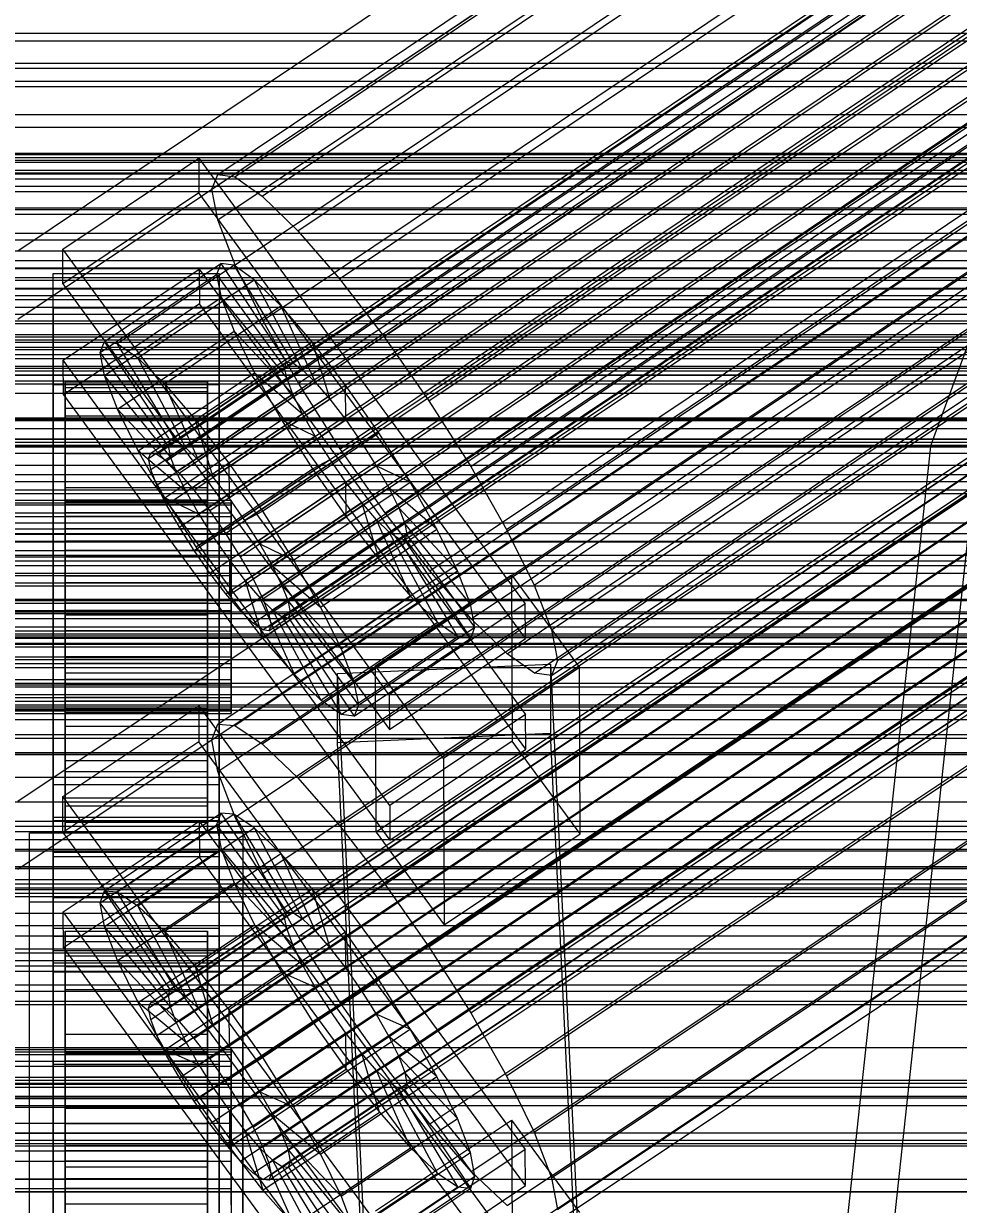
# Model space of a CAD drawing. Header units: millimetres. Extents: x -1970 to 59977, y -65068 to 6837.
# Drawn here: x 130.5 to 209.3, y -33764 to -33664.3 of the extents above; entities that cross this region are included whole.
import ezdxf

# ---------------------------------------------------------------- set-up
doc = ezdxf.new("R2010")
doc.units = ezdxf.units.MM
for name, color, linetype, lineweight in [('COTAS_O', 1, 'Continuous', 0), ('frontal_briquetadora', 7, 'Continuous', 0), ('frontal_C01', 7, 'Continuous', 0), ('frontal_C02', 7, 'Continuous', 0), ('frontal_C03', 7, 'Continuous', 0), ('frontal_dos-mix', 7, 'Continuous', 0), ('frontal_mezcladora', 7, 'Continuous', 0), ('frontal_secador', 7, 'Continuous', 0)]:
    doc.layers.add(name, color=color, linetype=linetype, lineweight=lineweight)
doc.dimstyles.new('R19_100', dxfattribs={"dimtxt": 250, "dimasz": 150, "dimexe": 150, "dimexo": 80, "dimgap": 100, "dimtad": 1, "dimtih": 1, "dimtoh": 1, "dimdsep": 46, "dimcen": 0.09, "dimadec": 0, "dimazin": 0, "dimtfac": 1, "dimtdec": 4, "dimtofl": 0, "dimtmove": 0, "dimatfit": 3, "dimfxl": 1, "dimtolj": 1, "dimtzin": 0, "dimarcsym": 0})

# ---------------------------------------------------------------- blocks, each defined once
blk = doc.blocks.new('*D39')
at = {"layer": 'COTAS_O', "color": 0, "lineweight": -2, "transparency": 16777216}
for p, q in [((-1725, -34320), (-1725, -33550)), ((1725, -34320), (1725, -33550)), ((-1575, -33700), (1575, -33700))]:
    blk.add_line(p, q, dxfattribs=at)
at = {"layer": 'COTAS_O', "color": 0, "transparency": 16777216}
for points in [[(-1575, -33675), (-1575, -33725), (-1725, -33700)], [(1575, -33675), (1575, -33725), (1725, -33700)]]:
    blk.add_solid(points, dxfattribs=at)
at = {"layer": 'Defpoints', "color": 0, "transparency": 16777216}
for p in [(1725, -33700), (-1725, -34400), (1725, -34400)]:
    blk.add_point(p, dxfattribs=at)
blk = doc.blocks.new('*D42')
at = {"layer": 'COTAS_O', "color": 0, "lineweight": -2, "transparency": 16777216}
for p, q in [((-570, -33700), (200, -33700)), ((50, -34750), (50, -33850)), ((-570, -34900), (200, -34900))]:
    blk.add_line(p, q, dxfattribs=at)
at = {"layer": 'COTAS_O', "color": 0, "transparency": 16777216}
for points in [[(25, -33850), (75, -33850), (50, -33700)], [(25, -34750), (75, -34750), (50, -34900)]]:
    blk.add_solid(points, dxfattribs=at)
at = {"layer": 'Defpoints', "color": 0, "transparency": 16777216}
for p in [(-650, -33700), (50, -33700), (-650, -34900)]:
    blk.add_point(p, dxfattribs=at)

msp = doc.modelspace()

# ---------------------------------------------------------------- linework, layer by layer
at = {"layer": 'frontal_briquetadora'}
for p, q in [((207, -33700), (342, -33332.75)), ((-171, -33700), (211, -33700)), ((-170, -33700), (210, -33700)), ((-167, -33700), (207, -33700)), ((207, -33700), (200, -33765)), ((204, -33765), (211, -33700)), ((210, -33700), (207, -33700)), ((207, -33700), (211, -33700)), ((-171, -33708), (211, -33708))]:
    msp.add_line(p, q, dxfattribs=at)
at = {"layer": 'frontal_C01'}
for p, q in [((146.872, -33723.439), (331.181, -33600.441)), ((148.32, -33723.554), (332.629, -33600.556)), ((146.383, -33724.765), (330.692, -33601.767)), ((150.629, -33725.102), (334.938, -33602.104)), ((141.045, -33747.398), (354.844, -33604.721)), ((141.218, -33746.929), (355.017, -33604.251)), ((141.731, -33746.969), (355.53, -33604.291)), ((142.549, -33747.518), (356.348, -33604.84)), ((146.887, -33727.441), (331.197, -33604.443)), ((141.224, -33748.347), (355.022, -33605.669)), ((143.617, -33748.536), (357.415, -33605.859)), ((153.641, -33727.977), (337.95, -33604.979)), ((141.742, -33749.709), (355.541, -33607.031)), ((144.861, -33749.956), (358.659, -33607.278)), ((142.565, -33751.392), (356.363, -33608.714)), ((148.35, -33731.285), (332.659, -33608.287)), ((359.995, -33609.002), (146.196, -33751.68)), ((157.152, -33731.983), (341.461, -33608.985)), ((143.635, -33753.281), (357.434, -33610.603)), ((147.533, -33753.59), (361.332, -33610.912)), ((144.881, -33755.248), (358.68, -33612.57)), ((148.779, -33755.557), (362.578, -33612.879)), ((150.672, -33736.035), (334.981, -33613.037)), ((345.231, -33613.85), (160.922, -33736.848)), ((146.218, -33757.158), (360.017, -33614.481)), ((149.85, -33757.446), (363.648, -33614.769)), ((147.554, -33758.882), (361.352, -33616.204)), ((150.672, -33759.129), (364.471, -33616.452)), ((148.798, -33760.302), (362.596, -33617.624)), ((151.191, -33760.492), (364.989, -33617.814)), ((149.865, -33761.32), (363.664, -33618.643)), ((151.369, -33761.44), (365.168, -33618.762)), ((153.694, -33741.368), (338.003, -33618.37)), ((150.683, -33761.869), (364.482, -33619.191)), ((151.196, -33761.91), (364.995, -33619.232)), ((164.693, -33742.24), (349.002, -33619.242)), ((157.211, -33746.919), (341.52, -33623.921)), ((168.21, -33747.791), (352.519, -33624.793)), ((160.982, -33752.31), (345.291, -33629.312)), ((171.232, -33753.123), (355.541, -33630.125)), ((164.752, -33757.175), (349.061, -33634.177)), ((173.554, -33757.873), (357.863, -33634.875)), ((168.263, -33761.182), (352.572, -33638.183)), ((175.016, -33761.717), (359.326, -33638.719)), ((171.275, -33764.057), (355.584, -33641.058)), ((175.521, -33764.393), (359.83, -33641.395)), ((173.584, -33765.604), (357.893, -33642.606)), ((175.032, -33765.719), (359.341, -33642.721)), ((228.298, -33664.365), (130, -33729.964)), ((130, -33735.682), (228.298, -33670.083)), ((133.809, -33729.539), (145.277, -33721.886)), ((145.277, -33721.886), (145.289, -33724.929)), ((145.277, -33721.886), (172.809, -33759.329)), ((146.383, -33724.765), (146.872, -33723.439)), ((146.872, -33723.439), (148.32, -33723.554)), ((148.32, -33723.554), (150.629, -33725.102)), ((145.289, -33724.929), (133.821, -33732.583)), ((172.821, -33762.373), (145.289, -33724.929)), ((146.887, -33727.441), (146.383, -33724.765)), ((150.629, -33725.102), (153.641, -33727.977)), ((148.35, -33731.285), (146.887, -33727.441)), ((153.641, -33727.977), (157.152, -33731.983)), ((133.821, -33732.583), (133.809, -33729.539)), ((161.341, -33766.982), (133.809, -33729.539)), ((137.313, -33737.513), (147.143, -33730.953)), ((138.396, -33737.598), (148.226, -33731.039)), ((147.143, -33730.953), (146.777, -33731.944)), ((148.226, -33731.039), (147.143, -33730.953)), ((147.143, -33730.953), (152.686, -33739.275)), ((149.953, -33732.196), (148.226, -33731.039)), ((148.226, -33731.039), (153.199, -33739.316)), ((150.672, -33736.035), (148.35, -33731.285)), ((133, -33734.62), (133, -33731.577)), ((133, -33731.577), (147, -33731.577)), ((133, -33777.299), (133, -33731.577)), ((133.847, -33739.279), (145.315, -33731.626)), ((136.948, -33738.504), (146.777, -33731.944)), ((140.123, -33738.756), (149.953, -33732.196)), ((145.315, -33731.626), (145.327, -33734.669)), ((145.315, -33731.626), (172.847, -33769.069)), ((146.777, -33731.944), (152.513, -33739.745)), ((146.777, -33731.944), (147.155, -33733.946)), ((147, -33731.577), (147, -33734.62)), ((147, -33731.577), (147, -33777.299)), ((152.207, -33734.347), (149.953, -33732.196)), ((149.953, -33732.196), (154.017, -33739.864)), ((157.152, -33731.983), (160.922, -33736.848)), ((133.821, -33732.583), (161.353, -33770.026)), ((137.325, -33740.506), (147.155, -33733.946)), ((142.377, -33740.907), (152.207, -33734.347)), ((147.155, -33733.946), (152.692, -33740.693)), ((147.155, -33733.946), (148.249, -33736.822)), ((154.833, -33737.344), (152.207, -33734.347)), ((152.207, -33734.347), (155.085, -33740.883)), ((147, -33734.62), (133, -33734.62)), ((133, -33734.62), (133, -33780.343)), ((145.327, -33734.669), (133.859, -33742.323)), ((172.859, -33772.113), (145.327, -33734.669)), ((147, -33780.343), (147, -33734.62)), ((153.694, -33741.368), (150.672, -33736.035)), ((138.419, -33743.382), (148.249, -33736.822)), ((145.003, -33743.904), (154.833, -33737.344)), ((148.249, -33736.822), (153.21, -33742.055)), ((148.249, -33736.822), (149.985, -33740.375)), ((157.653, -33740.983), (154.833, -33737.344)), ((154.833, -33737.344), (156.329, -33742.303)), ((160.922, -33736.848), (164.693, -33742.24)), ((136.948, -33738.504), (137.313, -33737.513)), ((142.856, -33745.835), (137.313, -33737.513)), ((137.313, -33737.513), (138.396, -33737.598)), ((143.369, -33745.876), (138.396, -33737.598)), ((138.396, -33737.598), (140.123, -33738.756)), ((133.859, -33742.323), (133.847, -33739.279)), ((161.379, -33776.722), (133.847, -33739.279)), ((142.683, -33746.305), (136.948, -33738.504)), ((137.325, -33740.506), (136.948, -33738.504)), ((144.188, -33746.424), (140.123, -33738.756)), ((140.123, -33738.756), (142.377, -33740.907)), ((152.686, -33739.275), (142.856, -33745.835)), ((153.199, -33739.316), (143.369, -33745.876)), ((152.513, -33739.745), (152.686, -33739.275)), ((152.686, -33739.275), (153.199, -33739.316)), ((153.199, -33739.316), (154.017, -33739.864)), ((140.156, -33746.935), (149.985, -33740.375)), ((152.513, -33739.745), (142.683, -33746.305)), ((154.017, -33739.864), (144.188, -33746.424)), ((149.985, -33740.375), (154.033, -33743.739)), ((149.985, -33740.375), (152.246, -33744.363)), ((152.692, -33740.693), (152.513, -33739.745)), ((154.017, -33739.864), (155.085, -33740.883)), ((133, -33744.36), (133, -33741.317)), ((133, -33741.317), (147, -33741.317)), ((133, -33787.039), (133, -33741.317)), ((134, -33750.887), (134, -33740.899)), ((134, -33740.899), (134, -33741.312)), ((134, -33740.899), (146, -33740.899)), ((134, -33741.779), (134, -33740.899)), ((134, -33751.083), (134, -33741.312)), ((134, -33741.312), (134, -33742.99)), ((134, -33741.312), (146, -33741.312)), ((142.862, -33747.253), (137.325, -33740.506)), ((138.419, -33743.382), (137.325, -33740.506)), ((145.255, -33747.443), (142.377, -33740.907)), ((142.377, -33740.907), (145.003, -33743.904)), ((152.692, -33740.693), (142.862, -33747.253)), ((155.085, -33740.883), (145.255, -33747.443)), ((146, -33741.312), (146, -33740.899)), ((146, -33740.899), (146, -33750.887)), ((146, -33740.899), (146, -33741.779)), ((146, -33742.99), (146, -33741.312)), ((146, -33741.312), (146, -33751.083)), ((147, -33741.317), (147, -33744.36)), ((147, -33741.317), (147, -33787.039)), ((157.653, -33740.983), (147.823, -33747.543)), ((153.21, -33742.055), (152.692, -33740.693)), ((157.211, -33746.919), (153.694, -33741.368)), ((155.085, -33740.883), (156.329, -33742.303)), ((157.665, -33744.026), (157.653, -33740.983)), ((160.474, -33745.016), (157.653, -33740.983)), ((133.859, -33742.323), (161.391, -33779.766)), ((134, -33751.304), (134, -33741.779)), ((134, -33741.779), (146, -33741.779)), ((134, -33743.892), (134, -33741.779)), ((153.21, -33742.055), (143.38, -33748.615)), ((146, -33741.779), (146, -33751.304)), ((146, -33741.779), (146, -33743.892)), ((156.329, -33742.303), (146.499, -33748.863)), ((154.033, -33743.739), (153.21, -33742.055)), ((156.329, -33742.303), (157.665, -33744.026)), ((164.693, -33742.24), (168.21, -33747.791)), ((134, -33751.878), (134, -33742.99)), ((134, -33742.99), (134, -33745.82)), ((134, -33742.99), (146, -33742.99)), ((143.38, -33748.615), (138.419, -33743.382)), ((140.156, -33746.935), (138.419, -33743.382)), ((146, -33745.82), (146, -33742.99)), ((146, -33742.99), (146, -33751.878)), ((147, -33744.36), (133, -33744.36)), ((133, -33744.36), (133, -33790.083)), ((134, -33752.305), (134, -33743.892)), ((134, -33743.892), (146, -33743.892)), ((134, -33747.095), (134, -33743.892)), ((142.416, -33750.923), (152.246, -33744.363)), ((154.033, -33743.739), (144.203, -33750.298)), ((146.499, -33748.863), (145.003, -33743.904)), ((145.003, -33743.904), (147.823, -33747.543)), ((146, -33743.892), (146, -33752.305)), ((146, -33743.892), (146, -33747.095)), ((147, -33790.083), (147, -33744.36)), ((147.835, -33750.586), (157.665, -33744.026)), ((152.246, -33744.363), (155.103, -33745.628)), ((152.246, -33744.363), (154.877, -33748.516)), ((155.103, -33745.628), (154.033, -33743.739)), ((157.665, -33744.026), (159.001, -33745.937)), ((150.644, -33751.576), (160.474, -33745.016)), ((160.474, -33745.016), (159.001, -33745.937)), ((163.105, -33749.168), (160.474, -33745.016)), ((134, -33753.218), (134, -33745.82)), ((134, -33745.82), (134, -33749.607)), ((134, -33745.82), (146, -33745.82)), ((142.856, -33745.835), (142.683, -33746.305)), ((142.683, -33746.305), (142.862, -33747.253)), ((143.369, -33745.876), (142.856, -33745.835)), ((144.188, -33746.424), (143.369, -33745.876)), ((145.255, -33747.443), (144.188, -33746.424)), ((155.103, -33745.628), (145.274, -33752.188)), ((146, -33749.607), (146, -33745.82)), ((146, -33745.82), (146, -33753.218)), ((159.001, -33745.937), (149.171, -33752.497)), ((156.35, -33747.595), (155.103, -33745.628)), ((159.001, -33745.937), (160.247, -33747.904)), ((134, -33753.823), (134, -33747.095)), ((134, -33747.095), (146, -33747.095)), ((134, -33751.169), (134, -33747.095)), ((144.203, -33750.298), (140.156, -33746.935)), ((142.416, -33750.923), (140.156, -33746.935)), ((141.045, -33747.398), (141.218, -33746.929)), ((141.224, -33748.347), (141.045, -33747.398)), ((141.218, -33746.929), (141.731, -33746.969)), ((141.731, -33746.969), (142.549, -33747.518)), ((142.862, -33747.253), (143.38, -33748.615)), ((146.499, -33748.863), (145.255, -33747.443)), ((146, -33747.095), (146, -33753.823)), ((146, -33747.095), (146, -33751.169)), ((160.982, -33752.31), (157.211, -33746.919)), ((141.742, -33749.709), (141.224, -33748.347)), ((142.549, -33747.518), (143.617, -33748.536)), ((156.35, -33747.595), (146.52, -33754.155)), ((147.823, -33747.543), (147.835, -33750.586)), ((147.823, -33747.543), (150.644, -33751.576)), ((160.247, -33747.904), (150.417, -33754.464)), ((154.877, -33748.516), (156.35, -33747.595)), ((157.686, -33749.505), (156.35, -33747.595)), ((163.105, -33749.168), (160.247, -33747.904)), ((160.247, -33747.904), (161.318, -33749.793)), ((168.21, -33747.791), (171.232, -33753.123)), ((143.38, -33748.615), (144.203, -33750.298)), ((143.617, -33748.536), (144.861, -33749.956)), ((145.047, -33755.076), (154.877, -33748.516)), ((147.835, -33750.586), (146.499, -33748.863)), ((153.275, -33755.728), (163.105, -33749.168)), ((154.877, -33748.516), (157.698, -33752.549)), ((165.365, -33753.157), (163.105, -33749.168)), ((134, -33755.012), (134, -33749.607)), ((134, -33749.607), (134, -33754.094)), ((134, -33749.607), (146, -33749.607)), ((142.565, -33751.392), (141.742, -33749.709)), ((144.203, -33750.298), (145.274, -33752.188)), ((144.861, -33749.956), (146.196, -33751.68)), ((146, -33754.094), (146, -33749.607)), ((146, -33749.607), (146, -33755.012)), ((157.686, -33749.505), (147.856, -33756.065)), ((161.318, -33749.793), (151.488, -33756.353)), ((157.698, -33752.549), (157.686, -33749.505)), ((159.022, -33751.229), (157.686, -33749.505)), ((165.365, -33753.157), (161.318, -33749.793)), ((161.318, -33749.793), (162.14, -33751.476)), ((-450, -33750.719), (450, -33750.719)), ((-148, -33750.887), (148, -33750.887)), ((-148, -33751.083), (148, -33751.083)), ((-148, -33751.304), (148, -33751.304)), ((134, -33751.083), (134, -33750.887)), ((146, -33750.887), (134, -33750.887)), ((134, -33750.887), (134, -33751.304)), ((134, -33751.878), (134, -33751.083)), ((146, -33751.083), (134, -33751.083)), ((134, -33755.752), (134, -33751.169)), ((134, -33751.169), (146, -33751.169)), ((134, -33755.836), (134, -33751.169)), ((146, -33751.304), (134, -33751.304)), ((134, -33751.304), (134, -33752.305)), ((145.274, -33752.188), (142.416, -33750.923)), ((145.047, -33755.076), (142.416, -33750.923)), ((143.635, -33753.281), (142.565, -33751.392)), ((146, -33750.887), (146, -33751.083)), ((146, -33751.304), (146, -33750.887)), ((146, -33751.083), (146, -33751.878)), ((146, -33751.169), (146, -33755.752)), ((146, -33751.169), (146, -33755.836)), ((146, -33752.305), (146, -33751.304)), ((149.171, -33752.497), (147.835, -33750.586)), ((148, -33751.083), (148, -33750.887)), ((148, -33750.887), (148, -33751.304)), ((148, -33751.878), (148, -33751.083)), ((148, -33751.304), (148, -33752.305)), ((159.022, -33751.229), (149.192, -33757.789)), ((160.518, -33756.188), (159.022, -33751.229)), ((160.266, -33752.649), (159.022, -33751.229)), ((-148, -33751.878), (148, -33751.878)), ((-148, -33752.305), (148, -33752.305)), ((134, -33753.218), (134, -33751.878)), ((146, -33751.878), (134, -33751.878)), ((146, -33752.305), (134, -33752.305)), ((134, -33752.305), (134, -33753.823)), ((145.274, -33752.188), (146.52, -33754.155)), ((146, -33751.878), (146, -33753.218)), ((146, -33753.823), (146, -33752.305)), ((146.196, -33751.68), (147.533, -33753.59)), ((148, -33753.218), (148, -33751.878)), ((148, -33752.305), (148, -33753.823)), ((149.171, -33752.497), (150.644, -33751.576)), ((150.644, -33751.576), (153.275, -33755.728)), ((162.14, -33751.476), (152.311, -33758.036)), ((164.752, -33757.175), (160.982, -33752.31)), ((167.102, -33756.71), (162.14, -33751.476)), ((162.14, -33751.476), (162.659, -33752.838)), ((-148, -33753.218), (148, -33753.218)), ((134, -33755.012), (134, -33753.218)), ((146, -33753.218), (134, -33753.218)), ((144.881, -33755.248), (143.635, -33753.281)), ((146, -33753.218), (146, -33755.012)), ((147.868, -33759.109), (157.698, -33752.549)), ((148, -33755.012), (148, -33753.218)), ((150.417, -33754.464), (149.171, -33752.497)), ((160.266, -33752.649), (150.436, -33759.208)), ((162.659, -33752.838), (152.829, -33759.398)), ((155.535, -33759.717), (165.365, -33753.157)), ((157.698, -33752.549), (160.518, -33756.188)), ((163.144, -33759.185), (160.266, -33752.649)), ((161.333, -33753.667), (160.266, -33752.649)), ((168.196, -33759.585), (162.659, -33752.838)), ((162.659, -33752.838), (162.837, -33753.787)), ((167.102, -33756.71), (165.365, -33753.157)), ((171.232, -33753.123), (173.554, -33757.873)), ((-148, -33753.823), (148, -33753.823)), ((146, -33753.823), (134, -33753.823)), ((134, -33753.823), (134, -33755.752)), ((134, -33754.094), (134, -33757.138)), ((146, -33754.094), (134, -33754.094)), ((134, -33754.094), (134, -33758.975)), ((146.52, -33754.155), (145.047, -33755.076)), ((146, -33755.752), (146, -33753.823)), ((146, -33757.138), (146, -33754.094)), ((146, -33758.975), (146, -33754.094)), ((146.52, -33754.155), (147.856, -33756.065)), ((147.533, -33753.59), (148.779, -33755.557)), ((148, -33753.823), (148, -33755.752)), ((161.333, -33753.667), (151.503, -33760.227)), ((162.151, -33754.216), (152.321, -33760.776)), ((162.664, -33754.256), (152.835, -33760.816)), ((162.837, -33753.787), (153.008, -33760.346)), ((165.397, -33761.336), (161.333, -33753.667)), ((162.151, -33754.216), (161.333, -33753.667)), ((167.125, -33762.493), (162.151, -33754.216)), ((162.664, -33754.256), (162.151, -33754.216)), ((162.837, -33753.787), (162.664, -33754.256)), ((168.208, -33762.579), (162.664, -33754.256)), ((168.573, -33761.587), (162.837, -33753.787)), ((-148, -33755.012), (148, -33755.012)), ((134, -33757.138), (134, -33755.012)), ((146, -33755.012), (134, -33755.012)), ((146.218, -33757.158), (144.881, -33755.248)), ((147.868, -33759.109), (145.047, -33755.076)), ((146, -33755.012), (146, -33757.138)), ((148, -33757.138), (148, -33755.012)), ((151.488, -33756.353), (150.417, -33754.464)), ((150.417, -33754.464), (153.275, -33755.728)), ((-148, -33755.752), (148, -33755.752)), ((146, -33755.752), (134, -33755.752)), ((134, -33755.752), (134, -33757.963)), ((134, -33757.963), (134, -33755.836)), ((134, -33755.836), (146, -33755.836)), ((134, -33760.779), (134, -33755.836)), ((146, -33757.963), (146, -33755.752)), ((146, -33755.836), (146, -33757.963)), ((146, -33755.836), (146, -33760.779)), ((147.856, -33756.065), (147.868, -33759.109)), ((147.856, -33756.065), (149.192, -33757.789)), ((148, -33755.752), (148, -33757.963)), ((148.779, -33755.557), (149.85, -33757.446)), ((150.688, -33762.748), (160.518, -33756.188)), ((152.311, -33758.036), (151.488, -33756.353)), ((151.488, -33756.353), (155.535, -33759.717)), ((153.275, -33755.728), (155.535, -33759.717)), ((160.518, -33756.188), (163.144, -33759.185)), ((148, -33757.138), (-148, -33757.138)), ((134, -33757.138), (146, -33757.138)), ((134, -33759.45), (134, -33757.138)), ((146, -33757.138), (146, -33759.45)), ((147.554, -33758.882), (146.218, -33757.158)), ((148, -33759.45), (148, -33757.138)), ((157.272, -33763.27), (167.102, -33756.71)), ((160.19, -33764.509), (171.658, -33756.856)), ((168.263, -33761.182), (164.752, -33757.175)), ((168.196, -33759.585), (167.102, -33756.71)), ((171.658, -33756.856), (171.715, -33771.466)), ((171.658, -33756.856), (177.394, -33764.657)), ((-148, -33757.963), (148, -33757.963)), ((146, -33757.963), (134, -33757.963)), ((134, -33757.963), (134, -33760.304)), ((146, -33760.304), (146, -33757.963)), ((148, -33757.963), (148, -33760.304)), ((149.192, -33757.789), (150.688, -33762.748)), ((149.192, -33757.789), (150.436, -33759.208)), ((149.85, -33757.446), (150.672, -33759.129)), ((152.829, -33759.398), (152.311, -33758.036)), ((152.311, -33758.036), (157.272, -33763.27)), ((173.554, -33757.873), (175.016, -33761.717)), ((134, -33759.45), (134, -33758.975)), ((134, -33758.975), (134, -33763.918)), ((134, -33758.975), (146, -33758.975)), ((146, -33763.918), (146, -33758.975)), ((146, -33758.975), (146, -33759.45)), ((148.798, -33760.302), (147.554, -33758.882)), ((150.688, -33762.748), (147.868, -33759.109)), ((150.436, -33759.208), (153.314, -33765.745)), ((150.436, -33759.208), (151.503, -33760.227)), ((150.672, -33759.129), (151.191, -33760.492)), ((153.008, -33760.346), (152.829, -33759.398)), ((152.829, -33759.398), (158.366, -33766.145)), ((153.314, -33765.745), (163.144, -33759.185)), ((172.809, -33759.329), (161.341, -33766.982)), ((163.144, -33759.185), (165.397, -33761.336)), ((172.821, -33762.373), (172.809, -33759.329)), ((-148, -33759.45), (148, -33759.45)), ((-148, -33760.304), (148, -33760.304)), ((134, -33761.791), (134, -33759.45)), ((146, -33759.45), (134, -33759.45)), ((134, -33760.304), (134, -33760.779)), ((146, -33760.304), (134, -33760.304)), ((134, -33760.304), (134, -33762.617)), ((146, -33759.45), (146, -33761.791)), ((146, -33760.779), (146, -33760.304)), ((146, -33762.617), (146, -33760.304)), ((148, -33761.791), (148, -33759.45)), ((148, -33760.304), (148, -33762.617)), ((149.865, -33761.32), (148.798, -33760.302)), ((151.503, -33760.227), (155.567, -33767.895)), ((151.503, -33760.227), (152.321, -33760.776)), ((152.835, -33760.816), (153.008, -33760.346)), ((153.008, -33760.346), (158.743, -33768.147)), ((155.535, -33759.717), (157.272, -33763.27)), ((158.366, -33766.145), (168.196, -33759.585)), ((168.573, -33761.587), (168.196, -33759.585)), ((134, -33760.779), (146, -33760.779)), ((134, -33765.66), (134, -33760.779)), ((146, -33760.779), (146, -33765.66)), ((150.683, -33761.869), (149.865, -33761.32)), ((151.191, -33760.492), (151.369, -33761.44)), ((152.321, -33760.776), (157.295, -33769.053)), ((152.321, -33760.776), (152.835, -33760.816)), ((152.835, -33760.816), (158.378, -33769.139)), ((155.567, -33767.895), (165.397, -33761.336)), ((165.397, -33761.336), (167.125, -33762.493)), ((171.275, -33764.057), (168.263, -33761.182)), ((-148, -33761.791), (148, -33761.791)), ((134, -33764.002), (134, -33761.791)), ((134, -33761.791), (134, -33763.918)), ((146, -33761.791), (134, -33761.791)), ((146, -33763.918), (146, -33761.791)), ((146, -33761.791), (146, -33764.002)), ((148, -33764.002), (148, -33761.791)), ((151.196, -33761.91), (150.683, -33761.869)), ((151.369, -33761.44), (151.196, -33761.91)), ((158.743, -33768.147), (168.573, -33761.587)), ((161.353, -33770.026), (172.821, -33762.373)), ((168.208, -33762.579), (168.573, -33761.587)), ((175.016, -33761.717), (175.521, -33764.393)), ((450, -33762.894), (-450, -33762.894)), ((-148, -33762.617), (148, -33762.617)), ((134, -33762.617), (134, -33765.66)), ((146, -33762.617), (134, -33762.617)), ((134, -33762.617), (134, -33764.742)), ((146, -33765.66), (146, -33762.617)), ((146, -33764.742), (146, -33762.617)), ((148, -33762.617), (148, -33764.742)), ((153.314, -33765.745), (150.688, -33762.748)), ((157.272, -33763.27), (158.366, -33766.145)), ((157.295, -33769.053), (167.125, -33762.493)), ((158.378, -33769.139), (168.208, -33762.579)), ((167.125, -33762.493), (168.208, -33762.579)), ((134, -33763.918), (134, -33768.585)), ((134, -33763.918), (146, -33763.918)), ((146, -33768.585), (146, -33763.918))]:
    msp.add_line(p, q, dxfattribs=at)
at = {"layer": 'frontal_C02'}
for p, q in [((146.872, -33677.048), (331.181, -33553.564)), ((148.32, -33677.245), (332.629, -33553.761)), ((146.383, -33678.291), (330.692, -33554.807)), ((150.629, -33678.869), (334.938, -33555.385)), ((141.045, -33701.014), (354.844, -33557.773)), ((141.218, -33700.574), (355.017, -33557.332)), ((141.731, -33700.643), (355.53, -33557.402)), ((142.549, -33701.219), (356.348, -33557.977)), ((146.887, -33680.89), (331.197, -33557.406)), ((141.224, -33701.935), (355.022, -33558.694)), ((143.617, -33702.261), (357.415, -33559.019)), ((153.641, -33681.809), (337.95, -33558.325)), ((141.742, -33703.274), (355.541, -33560.032)), ((144.861, -33703.698), (358.659, -33560.456)), ((142.565, -33704.939), (356.363, -33561.697)), ((148.35, -33684.668), (332.659, -33561.184)), ((359.995, -33562.191), (146.196, -33705.433)), ((157.152, -33685.865), (341.461, -33562.381)), ((143.635, -33706.817), (357.434, -33563.575)), ((147.533, -33707.346), (361.332, -33564.105)), ((144.881, -33708.779), (358.68, -33565.538)), ((148.779, -33709.309), (362.578, -33566.068)), ((150.672, -33689.367), (334.981, -33565.883)), ((146.218, -33710.693), (360.017, -33567.452)), ((149.85, -33711.187), (363.648, -33567.946)), ((345.231, -33567.277), (160.922, -33690.761)), ((147.554, -33712.428), (361.352, -33569.187)), ((150.672, -33712.852), (364.471, -33569.611)), ((148.798, -33713.865), (362.596, -33570.624)), ((151.191, -33714.191), (364.989, -33570.949)), ((149.865, -33714.907), (363.664, -33571.666)), ((151.369, -33715.112), (365.168, -33571.87)), ((153.694, -33694.667), (338.003, -33571.183)), ((150.683, -33715.482), (364.482, -33572.241)), ((151.196, -33715.552), (364.995, -33572.311)), ((164.693, -33696.162), (349.002, -33572.678)), ((157.211, -33700.206), (341.52, -33576.722)), ((168.21, -33701.702), (352.519, -33578.218)), ((160.982, -33705.608), (345.291, -33582.124)), ((171.232, -33707.001), (355.541, -33583.517)), ((164.752, -33710.503), (349.061, -33587.019)), ((173.554, -33711.7), (357.863, -33588.216)), ((168.263, -33714.56), (352.572, -33591.076)), ((175.016, -33715.478), (359.326, -33591.994)), ((171.275, -33717.5), (355.584, -33594.016)), ((175.521, -33718.077), (359.83, -33594.593)), ((173.584, -33719.124), (357.893, -33595.64)), ((175.032, -33719.321), (359.341, -33595.837)), ((228.298, -33617.653), (130, -33683.511)), ((130, -33689.252), (228.298, -33623.394)), ((133.809, -33683.363), (145.277, -33675.68)), ((145.277, -33675.68), (145.289, -33678.602)), ((145.277, -33675.68), (172.809, -33713.273)), ((146.383, -33678.291), (146.872, -33677.048)), ((146.872, -33677.048), (148.32, -33677.245)), ((148.32, -33677.245), (150.629, -33678.869)), ((145.289, -33678.602), (133.821, -33686.286)), ((172.821, -33716.195), (145.289, -33678.602)), ((146.887, -33680.89), (146.383, -33678.291)), ((150.629, -33678.869), (153.641, -33681.809)), ((148.35, -33684.668), (146.887, -33680.89)), ((153.641, -33681.809), (157.152, -33685.865)), ((133.821, -33686.286), (133.809, -33683.363)), ((161.341, -33720.956), (133.809, -33683.363)), ((137.313, -33691.155), (147.143, -33684.569)), ((147.143, -33684.569), (146.777, -33685.499)), ((148.226, -33684.716), (147.143, -33684.569)), ((147.143, -33684.569), (152.686, -33692.89)), ((150.672, -33689.367), (148.35, -33684.668)), ((133, -33688.333), (133, -33685.41)), ((133, -33685.41), (147, -33685.41)), ((133, -33731.314), (133, -33685.41)), ((133.847, -33692.716), (145.315, -33685.032)), ((136.948, -33692.085), (146.777, -33685.499)), ((138.396, -33691.302), (148.226, -33684.716)), ((145.315, -33685.032), (145.327, -33687.955)), ((145.315, -33685.032), (172.847, -33722.625)), ((146.777, -33685.499), (152.513, -33693.331)), ((146.777, -33685.499), (147.155, -33687.443)), ((147, -33685.41), (147, -33688.333)), ((147, -33685.41), (147, -33731.314)), ((149.953, -33685.931), (148.226, -33684.716)), ((148.226, -33684.716), (153.199, -33692.96)), ((133.821, -33686.286), (161.353, -33723.879)), ((140.123, -33692.517), (149.953, -33685.931)), ((152.207, -33688.13), (149.953, -33685.931)), ((149.953, -33685.931), (154.017, -33693.535)), ((157.152, -33685.865), (160.922, -33690.761)), ((137.325, -33694.029), (147.155, -33687.443)), ((147.155, -33687.443), (152.692, -33694.252)), ((147.155, -33687.443), (148.249, -33690.269)), ((147, -33688.333), (133, -33688.333)), ((133, -33688.333), (133, -33734.237)), ((145.327, -33687.955), (133.859, -33695.638)), ((142.377, -33694.716), (152.207, -33688.13)), ((172.859, -33725.548), (145.327, -33687.955)), ((147, -33734.237), (147, -33688.333)), ((154.833, -33691.164), (152.207, -33688.13)), ((152.207, -33688.13), (155.085, -33694.577)), ((153.694, -33694.667), (150.672, -33689.367)), ((138.419, -33696.855), (148.249, -33690.269)), ((148.249, -33690.269), (153.21, -33695.59)), ((148.249, -33690.269), (149.985, -33693.784)), ((136.948, -33692.085), (137.313, -33691.155)), ((142.856, -33699.476), (137.313, -33691.155)), ((137.313, -33691.155), (138.396, -33691.302)), ((143.369, -33699.546), (138.396, -33691.302)), ((138.396, -33691.302), (140.123, -33692.517)), ((145.003, -33697.75), (154.833, -33691.164)), ((157.653, -33694.826), (154.833, -33691.164)), ((154.833, -33691.164), (156.329, -33696.014)), ((160.922, -33690.761), (164.693, -33696.162)), ((142.683, -33699.917), (136.948, -33692.085)), ((137.325, -33694.029), (136.948, -33692.085)), ((144.188, -33700.121), (140.123, -33692.517)), ((140.123, -33692.517), (142.377, -33694.716)), ((133.859, -33695.638), (133.847, -33692.716)), ((161.379, -33730.309), (133.847, -33692.716)), ((152.513, -33693.331), (142.683, -33699.917)), ((152.686, -33692.89), (142.856, -33699.476)), ((153.199, -33692.96), (143.369, -33699.546)), ((154.017, -33693.535), (144.188, -33700.121)), ((152.513, -33693.331), (152.686, -33692.89)), ((152.692, -33694.252), (152.513, -33693.331)), ((152.686, -33692.89), (153.199, -33692.96)), ((153.199, -33692.96), (154.017, -33693.535)), ((154.017, -33693.535), (155.085, -33694.577)), ((134, -33704.549), (134, -33694.555)), ((134, -33694.555), (134, -33695.031)), ((134, -33694.555), (146, -33694.555)), ((134, -33695.373), (134, -33694.555)), ((142.862, -33700.838), (137.325, -33694.029)), ((138.419, -33696.855), (137.325, -33694.029)), ((140.156, -33700.37), (149.985, -33693.784)), ((152.692, -33694.252), (142.862, -33700.838)), ((155.085, -33694.577), (145.255, -33701.163)), ((146, -33695.031), (146, -33694.555)), ((146, -33694.555), (146, -33704.549)), ((146, -33694.555), (146, -33695.373)), ((149.985, -33693.784), (154.033, -33697.255)), ((149.985, -33693.784), (152.246, -33697.748)), ((153.21, -33695.59), (152.692, -33694.252)), ((155.085, -33694.577), (156.329, -33696.014)), ((133, -33697.685), (133, -33694.762)), ((133, -33694.762), (147, -33694.762)), ((133, -33740.667), (133, -33694.762)), ((133.859, -33695.638), (161.391, -33733.231)), ((134, -33704.774), (134, -33695.031)), ((134, -33695.031), (134, -33696.768)), ((134, -33695.031), (146, -33695.031)), ((134, -33704.936), (134, -33695.373)), ((134, -33695.373), (146, -33695.373)), ((134, -33697.429), (134, -33695.373)), ((145.255, -33701.163), (142.377, -33694.716)), ((142.377, -33694.716), (145.003, -33697.75)), ((153.21, -33695.59), (143.38, -33702.176)), ((146, -33696.768), (146, -33695.031)), ((146, -33695.031), (146, -33704.774)), ((146, -33695.373), (146, -33704.936)), ((146, -33695.373), (146, -33697.429)), ((147, -33694.762), (147, -33697.685)), ((147, -33694.762), (147, -33740.667)), ((157.653, -33694.826), (147.823, -33701.412)), ((154.033, -33697.255), (153.21, -33695.59)), ((157.211, -33700.206), (153.694, -33694.667)), ((157.665, -33697.749), (157.653, -33694.826)), ((160.474, -33698.867), (157.653, -33694.826)), ((156.329, -33696.014), (146.499, -33702.6)), ((156.329, -33696.014), (157.665, -33697.749)), ((164.693, -33696.162), (168.21, -33701.702)), ((134, -33705.597), (134, -33696.768)), ((134, -33696.768), (134, -33699.649)), ((134, -33696.768), (146, -33696.768)), ((134, -33705.91), (134, -33697.429)), ((134, -33697.429), (146, -33697.429)), ((134, -33700.584), (134, -33697.429)), ((143.38, -33702.176), (138.419, -33696.855)), ((140.156, -33700.37), (138.419, -33696.855)), ((154.033, -33697.255), (144.203, -33703.841)), ((146, -33699.649), (146, -33696.768)), ((146, -33696.768), (146, -33705.597)), ((146, -33697.429), (146, -33705.91)), ((146, -33697.429), (146, -33700.584)), ((155.103, -33699.133), (154.033, -33697.255)), ((147, -33697.685), (133, -33697.685)), ((133, -33697.685), (133, -33743.589)), ((142.416, -33704.334), (152.246, -33697.748)), ((146.499, -33702.6), (145.003, -33697.75)), ((145.003, -33697.75), (147.823, -33701.412)), ((147, -33743.589), (147, -33697.685)), ((147.835, -33704.335), (157.665, -33697.749)), ((152.246, -33697.748), (155.103, -33699.133)), ((152.246, -33697.748), (154.877, -33701.892)), ((157.665, -33697.749), (159.001, -33699.663)), ((142.856, -33699.476), (142.683, -33699.917)), ((143.369, -33699.546), (142.856, -33699.476)), ((144.188, -33700.121), (143.369, -33699.546)), ((155.103, -33699.133), (145.274, -33705.719)), ((150.644, -33705.453), (160.474, -33698.867)), ((156.35, -33701.096), (155.103, -33699.133)), ((160.474, -33698.867), (159.001, -33699.663)), ((163.105, -33703.011), (160.474, -33698.867)), ((134, -33706.962), (134, -33699.649)), ((134, -33699.649), (134, -33703.477)), ((134, -33699.649), (146, -33699.649)), ((134, -33707.405), (134, -33700.584)), ((134, -33700.584), (146, -33700.584)), ((134, -33704.621), (134, -33700.584)), ((144.203, -33703.841), (140.156, -33700.37)), ((142.416, -33704.334), (140.156, -33700.37)), ((141.045, -33701.014), (141.218, -33700.574)), ((141.218, -33700.574), (141.731, -33700.643)), ((142.683, -33699.917), (142.862, -33700.838)), ((145.255, -33701.163), (144.188, -33700.121)), ((146, -33703.477), (146, -33699.649)), ((146, -33699.649), (146, -33706.962)), ((146, -33700.584), (146, -33707.405)), ((146, -33700.584), (146, -33704.621)), ((159.001, -33699.663), (149.171, -33706.249)), ((160.982, -33705.608), (157.211, -33700.206)), ((159.001, -33699.663), (160.247, -33701.626)), ((141.224, -33701.935), (141.045, -33701.014)), ((141.731, -33700.643), (142.549, -33701.219)), ((142.549, -33701.219), (143.617, -33702.261)), ((142.862, -33700.838), (143.38, -33702.176)), ((146.499, -33702.6), (145.255, -33701.163)), ((156.35, -33701.096), (146.52, -33707.682)), ((147.823, -33701.412), (147.835, -33704.335)), ((147.823, -33701.412), (150.644, -33705.453)), ((160.247, -33701.626), (150.417, -33708.212)), ((154.877, -33701.892), (156.35, -33701.096)), ((157.686, -33703.01), (156.35, -33701.096)), ((163.105, -33703.011), (160.247, -33701.626)), ((160.247, -33701.626), (161.318, -33703.504)), ((141.742, -33703.274), (141.224, -33701.935)), ((143.38, -33702.176), (144.203, -33703.841)), ((143.617, -33702.261), (144.861, -33703.698)), ((145.047, -33708.478), (154.877, -33701.892)), ((147.835, -33704.335), (146.499, -33702.6)), ((154.877, -33701.892), (157.698, -33705.933)), ((168.21, -33701.702), (171.232, -33707.001)), ((134, -33708.775), (134, -33703.477)), ((134, -33703.477), (134, -33707.99)), ((134, -33703.477), (146, -33703.477)), ((142.565, -33704.939), (141.742, -33703.274)), ((146, -33707.99), (146, -33703.477)), ((146, -33703.477), (146, -33708.775)), ((157.686, -33703.01), (147.856, -33709.596)), ((161.318, -33703.504), (151.488, -33710.089)), ((153.275, -33709.596), (163.105, -33703.011)), ((157.698, -33705.933), (157.686, -33703.01)), ((159.022, -33704.745), (157.686, -33703.01)), ((165.365, -33706.975), (161.318, -33703.504)), ((161.318, -33703.504), (162.14, -33705.169)), ((165.365, -33706.975), (163.105, -33703.011)), ((-148, -33704.549), (148, -33704.549)), ((134, -33704.774), (134, -33704.549)), ((146, -33704.549), (134, -33704.549)), ((134, -33704.549), (134, -33704.936)), ((145.274, -33705.719), (142.416, -33704.334)), ((145.047, -33708.478), (142.416, -33704.334)), ((144.203, -33703.841), (145.274, -33705.719)), ((144.861, -33703.698), (146.196, -33705.433)), ((146, -33704.549), (146, -33704.774)), ((146, -33704.936), (146, -33704.549)), ((149.171, -33706.249), (147.835, -33704.335)), ((148, -33704.774), (148, -33704.549)), ((148, -33704.549), (148, -33704.936)), ((-148, -33704.774), (148, -33704.774)), ((-148, -33704.936), (148, -33704.936)), ((-148, -33705.597), (148, -33705.597)), ((134, -33709.317), (134, -33704.621)), ((134, -33704.621), (146, -33704.621)), ((134, -33709.267), (134, -33704.621)), ((134, -33705.597), (134, -33704.774)), ((146, -33704.774), (134, -33704.774)), ((146, -33704.936), (134, -33704.936)), ((134, -33704.936), (134, -33705.91)), ((134, -33706.962), (134, -33705.597)), ((146, -33705.597), (134, -33705.597)), ((143.635, -33706.817), (142.565, -33704.939)), ((146, -33704.621), (146, -33709.317)), ((146, -33704.621), (146, -33709.267)), ((146, -33704.774), (146, -33705.597)), ((146, -33705.91), (146, -33704.936)), ((146, -33705.597), (146, -33706.962)), ((146.196, -33705.433), (147.533, -33707.346)), ((148, -33705.597), (148, -33704.774)), ((148, -33704.936), (148, -33705.91)), ((148, -33706.962), (148, -33705.597)), ((149.171, -33706.249), (150.644, -33705.453)), ((159.022, -33704.745), (149.192, -33711.33)), ((150.644, -33705.453), (153.275, -33709.596)), ((162.14, -33705.169), (152.311, -33711.754)), ((160.518, -33709.595), (159.022, -33704.745)), ((160.266, -33706.182), (159.022, -33704.745)), ((164.752, -33710.503), (160.982, -33705.608)), ((167.102, -33710.49), (162.14, -33705.169)), ((162.14, -33705.169), (162.659, -33706.507)), ((-148, -33705.91), (148, -33705.91)), ((146, -33705.91), (134, -33705.91)), ((134, -33705.91), (134, -33707.405)), ((145.274, -33705.719), (146.52, -33707.682)), ((146, -33707.405), (146, -33705.91)), ((147.868, -33712.518), (157.698, -33705.933)), ((148, -33705.91), (148, -33707.405)), ((150.417, -33708.212), (149.171, -33706.249)), ((160.266, -33706.182), (150.436, -33712.768)), ((162.659, -33706.507), (152.829, -33713.093)), ((157.698, -33705.933), (160.518, -33709.595)), ((163.144, -33712.629), (160.266, -33706.182)), ((161.333, -33707.224), (160.266, -33706.182)), ((168.196, -33713.316), (162.659, -33706.507)), ((162.659, -33706.507), (162.837, -33707.428)), ((-148, -33706.962), (148, -33706.962)), ((-148, -33707.405), (148, -33707.405)), ((134, -33708.775), (134, -33706.962)), ((146, -33706.962), (134, -33706.962)), ((146, -33707.405), (134, -33707.405)), ((134, -33707.405), (134, -33709.317)), ((144.881, -33708.779), (143.635, -33706.817)), ((146, -33706.962), (146, -33708.775)), ((146, -33709.317), (146, -33707.405)), ((147.533, -33707.346), (148.779, -33709.309)), ((148, -33708.775), (148, -33706.962)), ((148, -33707.405), (148, -33709.317)), ((161.333, -33707.224), (151.503, -33713.809)), ((162.837, -33707.428), (153.008, -33714.014)), ((155.535, -33713.561), (165.365, -33706.975)), ((165.397, -33714.828), (161.333, -33707.224)), ((162.151, -33707.799), (161.333, -33707.224)), ((162.837, -33707.428), (162.664, -33707.869)), ((168.573, -33715.26), (162.837, -33707.428)), ((167.102, -33710.49), (165.365, -33706.975)), ((171.232, -33707.001), (173.554, -33711.7)), ((134, -33707.99), (134, -33710.913)), ((146, -33707.99), (134, -33707.99)), ((134, -33707.99), (134, -33712.882)), ((146.52, -33707.682), (145.047, -33708.478)), ((147.868, -33712.518), (145.047, -33708.478)), ((146, -33710.913), (146, -33707.99)), ((146, -33712.882), (146, -33707.99)), ((146.52, -33707.682), (147.856, -33709.596)), ((151.488, -33710.089), (150.417, -33708.212)), ((150.417, -33708.212), (153.275, -33709.596)), ((162.151, -33707.799), (152.321, -33714.385)), ((162.664, -33707.869), (152.835, -33714.455)), ((167.125, -33716.043), (162.151, -33707.799)), ((162.664, -33707.869), (162.151, -33707.799)), ((168.208, -33716.19), (162.664, -33707.869)), ((-148, -33708.775), (148, -33708.775)), ((-148, -33709.317), (148, -33709.317)), ((134, -33710.913), (134, -33708.775)), ((146, -33708.775), (134, -33708.775)), ((134, -33711.518), (134, -33709.267)), ((134, -33709.267), (146, -33709.267)), ((134, -33714.204), (134, -33709.267)), ((146, -33709.317), (134, -33709.317)), ((134, -33709.317), (134, -33711.518)), ((146.218, -33710.693), (144.881, -33708.779)), ((146, -33708.775), (146, -33710.913)), ((146, -33709.267), (146, -33711.518)), ((146, -33709.267), (146, -33714.204)), ((146, -33711.518), (146, -33709.317)), ((147.856, -33709.596), (147.868, -33712.518)), ((147.856, -33709.596), (149.192, -33711.33)), ((148, -33710.913), (148, -33708.775)), ((148, -33709.317), (148, -33711.518)), ((148.779, -33709.309), (149.85, -33711.187)), ((150.688, -33716.18), (160.518, -33709.595)), ((153.275, -33709.596), (155.535, -33713.561)), ((160.518, -33709.595), (163.144, -33712.629)), ((152.311, -33711.754), (151.488, -33710.089)), ((151.488, -33710.089), (155.535, -33713.561)), ((157.272, -33717.076), (167.102, -33710.49)), ((168.263, -33714.56), (164.752, -33710.503)), ((168.196, -33713.316), (167.102, -33710.49)), ((148, -33710.913), (-148, -33710.913)), ((-148, -33711.518), (148, -33711.518)), ((134, -33710.913), (146, -33710.913)), ((134, -33713.23), (134, -33710.913)), ((146, -33711.518), (134, -33711.518)), ((134, -33711.518), (134, -33713.856)), ((146, -33710.913), (146, -33713.23)), ((146, -33713.856), (146, -33711.518)), ((147.554, -33712.428), (146.218, -33710.693)), ((148, -33713.23), (148, -33710.913)), ((148, -33711.518), (148, -33713.856)), ((149.192, -33711.33), (150.688, -33716.18)), ((149.192, -33711.33), (150.436, -33712.768)), ((149.85, -33711.187), (150.672, -33712.852)), ((160.19, -33718.513), (171.658, -33710.83)), ((171.658, -33710.83), (171.715, -33724.858)), ((171.658, -33710.83), (177.394, -33718.661)), ((148.798, -33713.865), (147.554, -33712.428)), ((150.688, -33716.18), (147.868, -33712.518)), ((152.829, -33713.093), (152.311, -33711.754)), ((152.311, -33711.754), (157.272, -33717.076)), ((173.554, -33711.7), (175.016, -33715.478)), ((-148, -33713.23), (148, -33713.23)), ((134, -33713.23), (134, -33712.882)), ((134, -33712.882), (134, -33717.819)), ((134, -33712.882), (146, -33712.882)), ((134, -33715.569), (134, -33713.23)), ((146, -33713.23), (134, -33713.23)), ((146, -33717.819), (146, -33712.882)), ((146, -33712.882), (146, -33713.23)), ((146, -33713.23), (146, -33715.569)), ((148, -33715.569), (148, -33713.23)), ((150.436, -33712.768), (153.314, -33719.215)), ((150.436, -33712.768), (151.503, -33713.809)), ((150.672, -33712.852), (151.191, -33714.191)), ((153.008, -33714.014), (152.829, -33713.093)), ((152.829, -33713.093), (158.366, -33719.902)), ((153.314, -33719.215), (163.144, -33712.629)), ((155.535, -33713.561), (157.272, -33717.076)), ((158.366, -33719.902), (168.196, -33713.316)), ((172.809, -33713.273), (161.341, -33720.956)), ((163.144, -33712.629), (165.397, -33714.828)), ((168.573, -33715.26), (168.196, -33713.316)), ((172.821, -33716.195), (172.809, -33713.273)), ((-148, -33713.856), (148, -33713.856)), ((134, -33713.856), (134, -33714.204)), ((146, -33713.856), (134, -33713.856)), ((134, -33713.856), (134, -33716.174)), ((134, -33714.204), (146, -33714.204)), ((134, -33719.096), (134, -33714.204)), ((146, -33714.204), (146, -33713.856)), ((146, -33716.174), (146, -33713.856)), ((146, -33714.204), (146, -33719.096)), ((148, -33713.856), (148, -33716.174)), ((149.865, -33714.907), (148.798, -33713.865)), ((151.191, -33714.191), (151.369, -33715.112)), ((151.503, -33713.809), (155.567, -33721.414)), ((151.503, -33713.809), (152.321, -33714.385)), ((152.321, -33714.385), (157.295, -33722.629)), ((152.321, -33714.385), (152.835, -33714.455)), ((152.835, -33714.455), (153.008, -33714.014)), ((152.835, -33714.455), (158.378, -33722.776)), ((153.008, -33714.014), (158.743, -33721.846)), ((171.275, -33717.5), (168.263, -33714.56)), ((-148, -33715.569), (148, -33715.569)), ((134, -33717.769), (134, -33715.569)), ((134, -33715.569), (134, -33717.819)), ((146, -33715.569), (134, -33715.569)), ((146, -33717.819), (146, -33715.569)), ((146, -33715.569), (146, -33717.769)), ((148, -33717.769), (148, -33715.569)), ((150.683, -33715.482), (149.865, -33714.907)), ((151.196, -33715.552), (150.683, -33715.482)), ((151.369, -33715.112), (151.196, -33715.552)), ((155.567, -33721.414), (165.397, -33714.828)), ((158.743, -33721.846), (168.573, -33715.26)), ((165.397, -33714.828), (167.125, -33716.043)), ((168.208, -33716.19), (168.573, -33715.26)), ((175.016, -33715.478), (175.521, -33718.077)), ((-148, -33716.174), (148, -33716.174)), ((134, -33716.174), (134, -33719.096)), ((146, -33716.174), (134, -33716.174)), ((134, -33716.174), (134, -33718.312)), ((146, -33719.096), (146, -33716.174)), ((146, -33718.312), (146, -33716.174)), ((148, -33716.174), (148, -33718.312)), ((153.314, -33719.215), (150.688, -33716.18)), ((157.295, -33722.629), (167.125, -33716.043)), ((158.378, -33722.776), (168.208, -33716.19)), ((161.353, -33723.879), (172.821, -33716.195)), ((167.125, -33716.043), (168.208, -33716.19)), ((157.272, -33717.076), (158.366, -33719.902)), ((173.584, -33719.124), (171.275, -33717.5)), ((-148, -33717.769), (148, -33717.769)), ((-148, -33718.312), (148, -33718.312)), ((134, -33719.682), (134, -33717.769)), ((134, -33717.769), (134, -33722.465)), ((146, -33717.769), (134, -33717.769)), ((134, -33717.819), (134, -33722.465)), ((134, -33717.819), (146, -33717.819)), ((134, -33718.312), (134, -33723.61)), ((146, -33718.312), (134, -33718.312)), ((134, -33718.312), (134, -33720.125)), ((146, -33722.465), (146, -33717.769)), ((146, -33717.769), (146, -33719.682)), ((146, -33722.465), (146, -33717.819)), ((146, -33723.61), (146, -33718.312)), ((146, -33720.125), (146, -33718.312)), ((148, -33719.682), (148, -33717.769)), ((148, -33718.312), (148, -33720.125)), ((156.962, -33719.16), (174.943, -33718.365)), ((160.247, -33732.542), (160.19, -33718.513)), ((165.926, -33726.345), (160.19, -33718.513)), ((174.943, -33718.365), (174.943, -33724.212)), ((174.943, -33718.365), (177.811, -33777.742)), ((175.521, -33718.077), (175.032, -33719.321)), ((134, -33719.096), (146, -33719.096)), ((134, -33723.61), (134, -33719.096)), ((146, -33719.096), (146, -33723.61)), ((155.567, -33721.414), (153.314, -33719.215)), ((156.962, -33725.006), (156.962, -33719.16)), ((159.83, -33778.536), (156.962, -33719.16)), ((177.394, -33718.661), (165.926, -33726.345)), ((175.032, -33719.321), (173.584, -33719.124)), ((177.451, -33732.69), (177.394, -33718.661)), ((-148, -33719.682), (148, -33719.682)), ((-148, -33720.125), (148, -33720.125)), ((134, -33721.176), (134, -33719.682)), ((134, -33719.682), (134, -33726.503)), ((146, -33719.682), (134, -33719.682)), ((134, -33720.125), (134, -33727.438)), ((146, -33720.125), (134, -33720.125)), ((134, -33720.125), (134, -33721.489)), ((146, -33726.503), (146, -33719.682)), ((146, -33719.682), (146, -33721.176)), ((146, -33727.438), (146, -33720.125)), ((146, -33721.489), (146, -33720.125)), ((148, -33721.176), (148, -33719.682)), ((148, -33720.125), (148, -33721.489)), ((158.366, -33719.902), (158.743, -33721.846)), ((-148, -33721.176), (148, -33721.176)), ((-148, -33721.489), (148, -33721.489)), ((134, -33722.15), (134, -33721.176)), ((134, -33721.176), (134, -33729.657)), ((146, -33721.176), (134, -33721.176)), ((134, -33721.489), (134, -33730.318)), ((146, -33721.489), (134, -33721.489)), ((134, -33721.489), (134, -33722.312)), ((146, -33729.657), (146, -33721.176)), ((146, -33721.176), (146, -33722.15)), ((146, -33730.318), (146, -33721.489)), ((146, -33722.312), (146, -33721.489)), ((148, -33722.15), (148, -33721.176)), ((148, -33721.489), (148, -33722.312)), ((157.295, -33722.629), (155.567, -33721.414)), ((161.341, -33720.956), (161.353, -33723.879)), ((-148, -33722.15), (148, -33722.15)), ((-148, -33722.312), (148, -33722.312)), ((-148, -33722.538), (148, -33722.538)), ((134, -33722.538), (134, -33722.15)), ((134, -33722.15), (134, -33731.714)), ((146, -33722.15), (134, -33722.15)), ((134, -33722.312), (134, -33732.056)), ((146, -33722.312), (134, -33722.312)), ((134, -33722.312), (134, -33722.538)), ((134, -33722.465), (134, -33726.503)), ((134, -33722.465), (146, -33722.465)), ((134, -33722.538), (134, -33732.532)), ((146, -33722.538), (134, -33722.538)), ((146, -33731.714), (146, -33722.15)), ((146, -33722.15), (146, -33722.538)), ((146, -33732.056), (146, -33722.312)), ((146, -33722.538), (146, -33722.312)), ((146, -33726.503), (146, -33722.465)), ((146, -33732.532), (146, -33722.538)), ((148, -33722.538), (148, -33722.15)), ((148, -33722.312), (148, -33722.538)), ((158.743, -33721.846), (158.378, -33722.776)), ((158.378, -33722.776), (157.295, -33722.629)), ((172.847, -33722.625), (161.379, -33730.309)), ((172.859, -33725.548), (172.847, -33722.625)), ((134, -33723.61), (146, -33723.61)), ((134, -33727.438), (134, -33723.61)), ((146, -33723.61), (146, -33727.438)), ((174.943, -33724.212), (156.962, -33725.006)), ((177.811, -33783.589), (174.943, -33724.212)), ((159.83, -33784.383), (156.962, -33725.006)), ((171.715, -33724.858), (160.247, -33732.542)), ((177.451, -33732.69), (171.715, -33724.858)), ((134, -33726.503), (134, -33729.657)), ((134, -33726.503), (146, -33726.503)), ((146, -33729.657), (146, -33726.503)), ((161.391, -33733.231), (172.859, -33725.548)), ((165.926, -33726.345), (165.983, -33740.374)), ((134, -33727.438), (146, -33727.438)), ((134, -33730.318), (134, -33727.438)), ((146, -33727.438), (146, -33730.318)), ((133, -33742.553), (133, -33728.525)), ((133, -33728.525), (147, -33728.525)), ((133, -33738.088), (133, -33728.525)), ((147, -33728.525), (147, -33742.553)), ((147, -33728.525), (147, -33738.088)), ((134, -33729.657), (134, -33731.714)), ((134, -33729.657), (146, -33729.657)), ((134, -33730.318), (146, -33730.318)), ((134, -33732.056), (134, -33730.318)), ((146, -33731.714), (146, -33729.657)), ((146, -33730.318), (146, -33732.056)), ((161.379, -33730.309), (161.391, -33733.231)), ((147, -33731.314), (133, -33731.314)), ((133, -33731.314), (133, -33734.237)), ((147, -33734.237), (147, -33731.314)), ((134, -33731.714), (134, -33732.532)), ((134, -33731.714), (146, -33731.714)), ((134, -33732.056), (146, -33732.056)), ((134, -33732.532), (134, -33732.056)), ((146, -33732.532), (146, -33731.714)), ((146, -33732.056), (146, -33732.532)), ((131, -33738.462), (131, -33732.616)), ((131, -33732.616), (149, -33732.616)), ((131, -33778.138), (131, -33732.616)), ((134, -33732.532), (146, -33732.532)), ((149, -33732.616), (149, -33738.462)), ((149, -33732.616), (149, -33778.138)), ((160.247, -33732.542), (165.983, -33740.374)), ((165.983, -33740.374), (177.451, -33732.69)), ((133, -33734.237), (147, -33734.237)), ((149, -33738.462), (131, -33738.462)), ((131, -33783.983), (131, -33738.462)), ((147, -33738.088), (133, -33738.088)), ((133, -33738.088), (133, -33752.117)), ((147, -33752.117), (147, -33738.088)), ((149, -33783.983), (149, -33738.462)), ((147, -33740.667), (133, -33740.667)), ((133, -33740.667), (133, -33743.589)), ((147, -33743.589), (147, -33740.667)), ((147, -33742.553), (133, -33742.553)), ((133, -33742.553), (133, -33752.117)), ((147, -33752.117), (147, -33742.553)), ((133, -33743.589), (147, -33743.589)), ((133, -33752.117), (147, -33752.117))]:
    msp.add_line(p, q, dxfattribs=at)
at = {"layer": 'frontal_C03'}
for p, q in [((1250, -33665.16), (-1250, -33665.16)), ((1250, -33665.814), (-1250, -33665.814)), ((-1250, -33667.659), (1250, -33667.659)), ((1250, -33668.121), (-1250, -33668.121)), ((-1250, -33669.178), (1250, -33669.178)), ((-1250, -33669.615), (1250, -33669.615)), ((1250, -33672.031), (-1250, -33672.031)), ((1250, -33673.088), (-1250, -33673.088)), ((-1268, -33675.632), (1268, -33675.632)), ((-1250, -33675.259), (1250, -33675.259)), ((1250, -33675.395), (-1250, -33675.395)), ((-1268, -33675.857), (1268, -33675.857)), ((-1268, -33676.021), (1268, -33676.021)), ((-1268, -33676.679), (1268, -33676.679)), ((1250, -33676.049), (-1250, -33676.049)), ((-1268, -33676.996), (1268, -33676.996)), ((1250, -33676.93), (-1250, -33676.93)), ((1250, -33677.44), (-1250, -33677.44)), ((-1268, -33678.042), (1268, -33678.042)), ((-1268, -33678.491), (1268, -33678.491)), ((-1268, -33679.855), (1268, -33679.855)), ((-1268, -33680.405), (1268, -33680.405)), ((-1268, -33681.992), (1268, -33681.992)), ((1268, -33682.606), (-1268, -33682.606)), ((-1250, -33683.498), (1250, -33683.498)), ((-1268, -33684.309), (1268, -33684.309)), ((-1268, -33684.944), (1268, -33684.944)), ((-1268, -33686.648), (1268, -33686.648)), ((-1250, -33685.756), (1250, -33685.756)), ((-1268, -33687.261), (1268, -33687.261)), ((1250, -33686.737), (-1250, -33686.737)), ((1250, -33687.618), (-1250, -33687.618)), ((1250, -33688.271), (-1250, -33688.271)), ((-1268, -33688.849), (1268, -33688.849)), ((-1268, -33689.399), (1268, -33689.399)), ((1250, -33690.579), (-1250, -33690.579)), ((-1268, -33690.762), (1268, -33690.762)), ((-1268, -33691.211), (1268, -33691.211)), ((-1250, -33691.636), (1250, -33691.636)), ((-1268, -33692.257), (1268, -33692.257)), ((-1268, -33692.575), (1268, -33692.575)), ((-1250, -33691.813), (1250, -33691.813)), ((-1268, -33693.233), (1268, -33693.233)), ((-1268, -33693.397), (1268, -33693.397)), ((-1268, -33693.621), (1268, -33693.621)), ((-1250, -33693.994), (1250, -33693.994)), ((1250, -33694.488), (-1250, -33694.488)), ((1250, -33695.546), (-1250, -33695.546)), ((1250, -33697.853), (-1250, -33697.853)), ((1250, -33698.506), (-1250, -33698.506)), ((1250, -33699.388), (-1250, -33699.388)), ((-1250, -33699.639), (1250, -33699.639)), ((-1250, -33701.595), (1250, -33701.595)), ((-1250, -33706.442), (1250, -33706.442)), ((-1250, -33708.038), (1250, -33708.038)), ((1250, -33709.194), (-1250, -33709.194)), ((1250, -33710.076), (-1250, -33710.076)), ((1250, -33710.729), (-1250, -33710.729)), ((-1250, -33711.758), (1250, -33711.758)), ((-1250, -33712.887), (1250, -33712.887)), ((1250, -33713.036), (-1250, -33713.036)), ((-1250, -33714.094), (1250, -33714.094)), ((-1250, -33715.225), (1250, -33715.225)), ((-1250, -33715.809), (1250, -33715.809)), ((-1250, -33716.607), (1250, -33716.607)), ((1250, -33716.946), (-1250, -33716.946)), ((1250, -33718.003), (-1250, -33718.003)), ((1250, -33720.311), (-1250, -33720.311)), ((1250, -33720.964), (-1250, -33720.964)), ((1250, -33721.845), (-1250, -33721.845)), ((1250, -33731.652), (-1250, -33731.652)), ((1250, -33732.533), (-1250, -33732.533)), ((1250, -33733.187), (-1250, -33733.187)), ((-1500, -33735.441), (1500, -33735.441)), ((1250, -33735.494), (-1250, -33735.494)), ((1530, -33737.417), (-1530, -33737.417)), ((-1250, -33736.551), (1250, -33736.551)), ((1250, -33739.403), (-1250, -33739.403)), ((1250, -33740.461), (-1250, -33740.461)), ((1530, -33742.417), (-1530, -33742.417)), ((1250, -33742.768), (-1250, -33742.768)), ((1250, -33743.422), (-1250, -33743.422)), ((1250, -33744.303), (-1250, -33744.303)), ((1500, -33746.85), (-1500, -33746.85)), ((1500, -33747.135), (-1500, -33747.135)), ((1250, -33754.109), (-1250, -33754.109)), ((1250, -33754.991), (-1250, -33754.991)), ((1250, -33755.644), (-1250, -33755.644)), ((1250, -33757.952), (-1250, -33757.952)), ((-1500, -33758.543), (1500, -33758.543)), ((-1250, -33759.009), (1250, -33759.009)), ((1250, -33761.861), (-1250, -33761.861)), ((1250, -33762.918), (-1250, -33762.918))]:
    msp.add_line(p, q, dxfattribs=at)
at = {"layer": 'frontal_dos-mix'}
msp.add_line((375, -33700), (125, -33700), dxfattribs=at)
at = {"layer": 'frontal_mezcladora'}
for p, q in [((-300, -33680), (300, -33680)), ((-650, -33700), (650, -33700)), ((-650, -33730), (650, -33730)), ((-625, -33730), (625, -33730))]:
    msp.add_line(p, q, dxfattribs=at)
at = {"layer": 'frontal_secador'}
for p, q in [((-1250, -33676), (1250, -33676)), ((-1250, -33682), (1250, -33682)), ((-1250, -33685), (1250, -33685)), ((1250, -33686), (-1250, -33686)), ((-1250, -33686.659), (1250, -33686.659)), ((1250, -33689.659), (-1250, -33689.659)), ((-1250, -33691), (1250, -33691)), ((1250, -33694), (-1250, -33694)), ((-1250, -33694.728), (1250, -33694.728)), ((-1250, -33697.588), (1250, -33697.588)), ((1250, -33697.611), (-1250, -33697.611)), ((1250, -33697.728), (-1250, -33697.728)), ((-1250, -33699.387), (1250, -33699.387)), ((1250, -33699.918), (-1250, -33699.918)), ((-1250, -33700), (1250, -33700)), ((1250, -33700.588), (-1250, -33700.588)), ((1250, -33702.387), (-1250, -33702.387)), ((1250, -33703), (-1250, -33703)), ((-1250, -33703.65), (1250, -33703.65)), ((1250, -33704), (-1250, -33704)), ((1250, -33707.382), (-1250, -33707.382)), ((-1250, -33708), (1250, -33708)), ((1250, -33709.689), (-1250, -33709.689)), ((1250, -33714), (-1250, -33714)), ((1250, -33714.545), (-1250, -33714.545)), ((1250, -33716), (-1250, -33716)), ((1250, -33716.144), (-1250, -33716.144)), ((1250, -33716.709), (-1250, -33716.709)), ((1250, -33718.686), (-1250, -33718.686)), ((1250, -33720), (-1250, -33720)), ((1320, -33722), (-1320, -33722)), ((1320, -33722.273), (-1320, -33722.273)), ((1250, -33722), (-1250, -33722)), ((1320, -33723.072), (-1320, -33723.072)), ((1320, -33724.343), (-1320, -33724.343)), ((1250, -33724.651), (-1250, -33724.651)), ((1320, -33726), (-1320, -33726)), ((1250, -33725.859), (-1250, -33725.859)), ((-1250, -33726), (1250, -33726)), ((1320, -33727.929), (-1320, -33727.929)), ((-1320, -33730), (1320, -33730)), ((-1250, -33730), (1250, -33730)), ((1320, -33732.071), (-1320, -33732.071)), ((1320, -33734), (-1320, -33734)), ((1250, -33734.141), (-1250, -33734.141)), ((1320, -33735.657), (-1320, -33735.657)), ((1320, -33736.928), (-1320, -33736.928)), ((1250, -33737.285), (-1250, -33737.285)), ((1320, -33737.727), (-1320, -33737.727)), ((1320, -33738), (-1320, -33738)), ((1250, -33738), (-1250, -33738)), ((1250, -33741.314), (-1250, -33741.314)), ((1250, -33743.856), (-1250, -33743.856)), ((1250, -33745.455), (-1250, -33745.455)), ((1250, -33746), (-1250, -33746)), ((1360, -33753.5), (-1360, -33753.5)), ((1250, -33753.75), (-1250, -33753.75)), ((1360, -33754.863), (-1360, -33754.863)), ((1360, -33758.859), (-1360, -33758.859))]:
    msp.add_line(p, q, dxfattribs=at)

# ---------------------------------------------------------------- dimensions: what is measured, and where the dimension line sits
at = {"layer": 'COTAS_O'}
for p1, p2, distance, picture, middle in [((-1725, -34400), (1725, -34400), 700, '*D39', (0, -33700)), ((-650, -34900), (-650, -33700), -700, '*D42', (50, -34300))]:
    dim = msp.add_aligned_dim(p1=p1, p2=p2, distance=distance, text='<> O', dimstyle='R19_100', dxfattribs=at)
    dim.commit()
    dim.dimension.update_dxf_attribs({"geometry": picture, "text_midpoint": middle})

doc.saveas('drawing.dxf')
